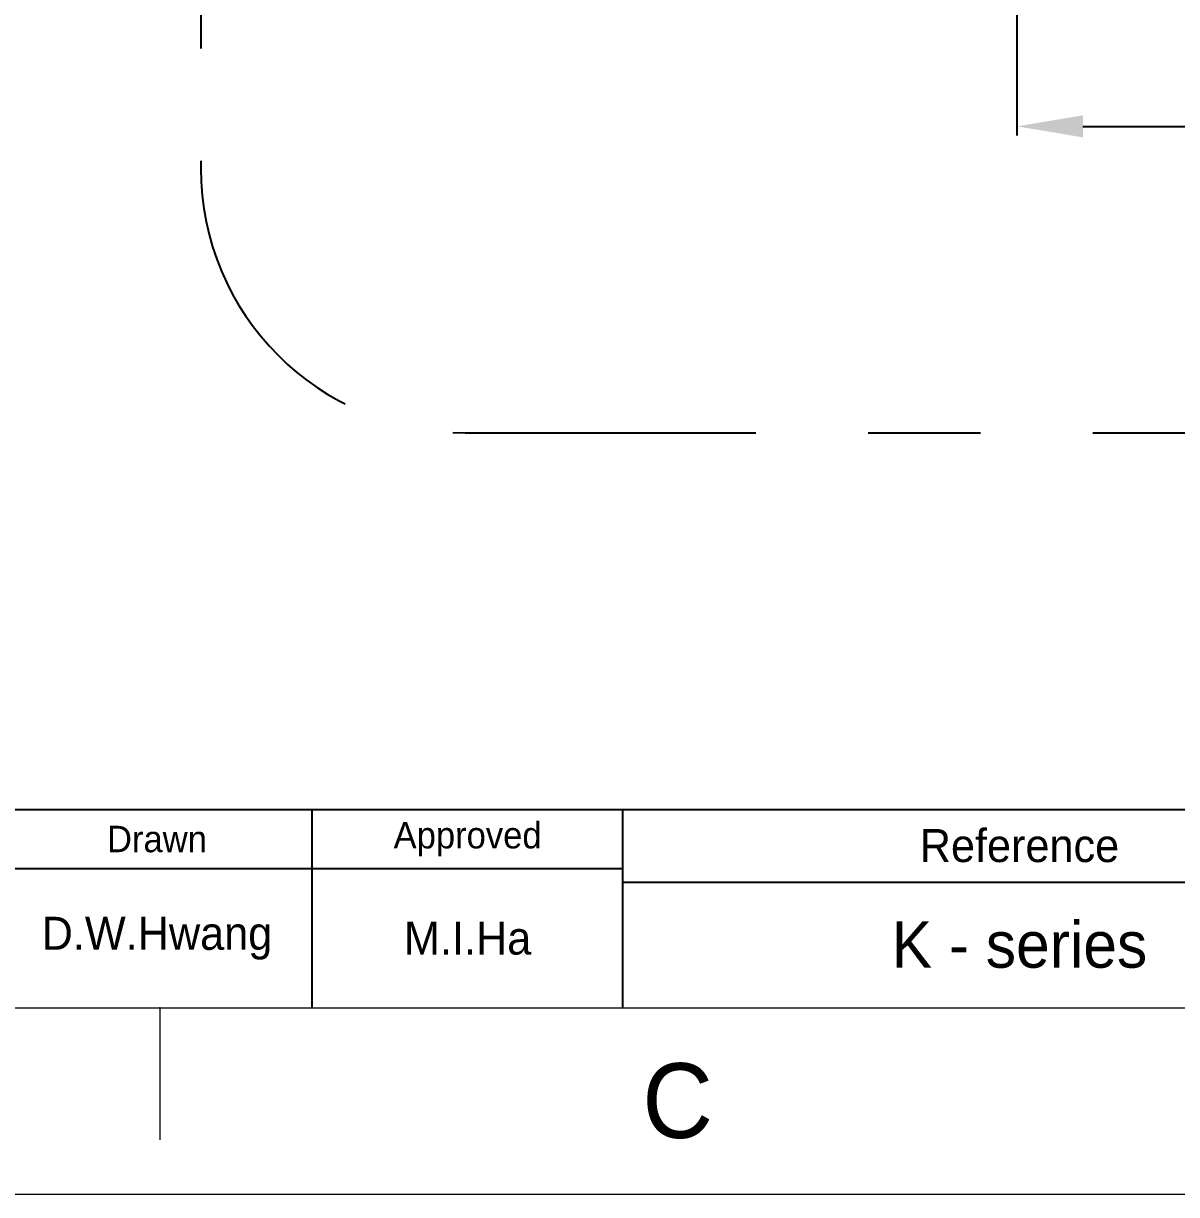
# Model space of a CAD drawing. Extents: x 8819 to 9239, y -18069 to -17475.
# Drawn here: x 8980 to 9067.2, y -18069.4 to -17980.8 of the extents above; entities that cross this region are included whole.
import ezdxf

# ---------------------------------------------------------------- set-up
doc = ezdxf.new("R2010")
doc.units = 0
doc.header["$MEASUREMENT"] = 0
doc.linetypes.add('CENTER', pattern=[47.5, 22, -8.5, 8.5, -8.5])
doc.layers.get('0').update_dxf_attribs({"linetype": 'CONTINUOUS', "lineweight": 13})
doc.layers.get('DEFPOINTS').update_dxf_attribs({"linetype": 'CONTINUOUS'})
for name, color, linetype in [('02___PRT_ALL_AXES', 7, 'CONTINUOUS'), ('FORM', 7, 'CONTINUOUS'), ('TEXT', 2, 'CONTINUOUS')]:
    doc.layers.add(name, color=color, linetype=linetype)
doc.layers.add('5', color=2, linetype='CONTINUOUS', lineweight=9)
doc.styles.get("Standard").update_dxf_attribs({"font": 'Gulim.ttf'})
doc.dimstyles.new('STANDARD$0', dxfattribs={"dimtxt": 3.5, "dimasz": 2.5, "dimexe": 0.7, "dimexo": 0.7, "dimgap": 0.5, "dimtad": 3, "dimdec": 4, "dimdsep": 46, "dimtxsty": 'Standard', "dimcen": 0, "dimclrd": 2, "dimclre": 2, "dimclrt": 4, "dimadec": 0, "dimazin": 0, "dimtp": 0.2, "dimtm": 0.1, "dimtfac": 0.5, "dimtdec": 4, "dimtmove": 1, "dimatfit": 3, "dimfxl": 0, "dimtolj": 1, "dimarcsym": 0})

# ---------------------------------------------------------------- blocks, each defined once
blk = doc.blocks.new('*D19')
at = {"layer": '5', "color": 2, "lineweight": -2}
for p, q in [((9203.077, -17879.668), (9203.077, -17989.301)), ((9055.133, -17978.936), (9055.133, -17989.301)), ((9060.133, -17988.601), (9198.077, -17988.601))]:
    blk.add_line(p, q, dxfattribs=at)
at = {"layer": '5', "color": 2}
for points in [[(9060.133, -17987.768), (9060.133, -17989.435), (9055.133, -17988.601)], [(9198.077, -17987.768), (9198.077, -17989.435), (9203.077, -17988.601)]]:
    blk.add_solid(points, dxfattribs=at)
at = {"layer": 'DEFPOINTS', "color": 0}
for p in [(9203.077, -17878.968), (9055.133, -17978.236), (9203.077, -17988.601)]:
    blk.add_point(p, dxfattribs=at)
at = {"layer": '5', "color": 4, "insert": (9107.019, -17983.187), "char_height": 5, "attachment_point": 5}
blk.add_mtext('\\A1;197.3', dxfattribs=at)

msp = doc.modelspace()

# ---------------------------------------------------------------- linework, layer by layer
for p, q in [((8833.61, -18055.286), (9225.327, -18055.286)), ((8990.296, -18055.286), (8990.296, -18065.286))]:
    msp.add_line(p, q)
msp.add_lwpolyline([(8819.468, -17475.488), (9239.468, -17475.488), (9239.468, -18069.427), (8819.468, -18069.427)], close=True)
msp.add_point((8990.296, -18055.286))
at = {"layer": '02___PRT_ALL_AXES', "color": 1, "linetype": 'CENTER'}
for p, q in [((8993.385, -17580.716), (8993.385, -17991.781)), ((9013.385, -18011.781), (9111.59, -18011.781))]:
    msp.add_line(p, q, dxfattribs=at)
msp.add_arc((9013.385, -17991.781), 20, 180, 270, dxfattribs=at)
at = {"layer": 'FORM'}
for p, q in [((8954.827, -18040.286), (9225.327, -18040.286)), ((9001.827, -18055.286), (9001.827, -18040.286)), ((9025.327, -18055.286), (9025.327, -18040.286)), ((9025.327, -18044.786), (8954.827, -18044.786)), ((9025.327, -18045.786), (9165.327, -18045.786))]:
    msp.add_line(p, q, dxfattribs=at)
at = {"layer": 'TEXT'}
msp.add_point((9001.827, -18044.786), dxfattribs=at)

# ---------------------------------------------------------------- texts
at = {"insert": (9029.468, -18062.357), "char_height": 5.657, "attachment_point": 5}
msp.add_mtext_dynamic_manual_height_columns('C', width=10, gutter_width=12.5, heights=[0], dxfattribs=at)
at = {"layer": 'TEXT', "attachment_point": 5}
for s, width, insert, char_height in [('Drawn', 23.5, (8990.077, -18042.536), 2), ('Approved', 23.5, (9013.577, -18042.536), 2), ('Reference', 60, (9055.327, -18043.036), 2.5), ('D.W.Hwang', 23.5, (8990.077, -18050.036), 2.5), ('K - series', 60, (9055.327, -18050.536), 3.5), ('M.I.Ha', 23.5, (9013.577, -18050.036), 2.5)]:
    msp.add_mtext_dynamic_manual_height_columns(s, width=width, gutter_width=12.5, heights=[0], dxfattribs=dict(at, insert=insert, char_height=char_height))

# ---------------------------------------------------------------- dimensions: what is measured, and where the dimension line sits
at = {"layer": '5'}
dim = msp.add_linear_dim(base=(9203.077, -17988.601), p1=(9055.133, -17978.236), p2=(9203.077, -17878.968), dimstyle='STANDARD$0', override={"dimtxt": 5, "dimasz": 5, "dimdec": 1, "dimlfac": 1.333333, "dimzin": 9, "dimtdec": 1, "dimfxl": 1.25, "dimtfill": 1}, dxfattribs=at)
dim.commit()
dim.dimension.update_dxf_attribs({"geometry": '*D19', "text_midpoint": (9107.019, -17986.257), "dimtype": 160})

doc.saveas('drawing.dxf')
